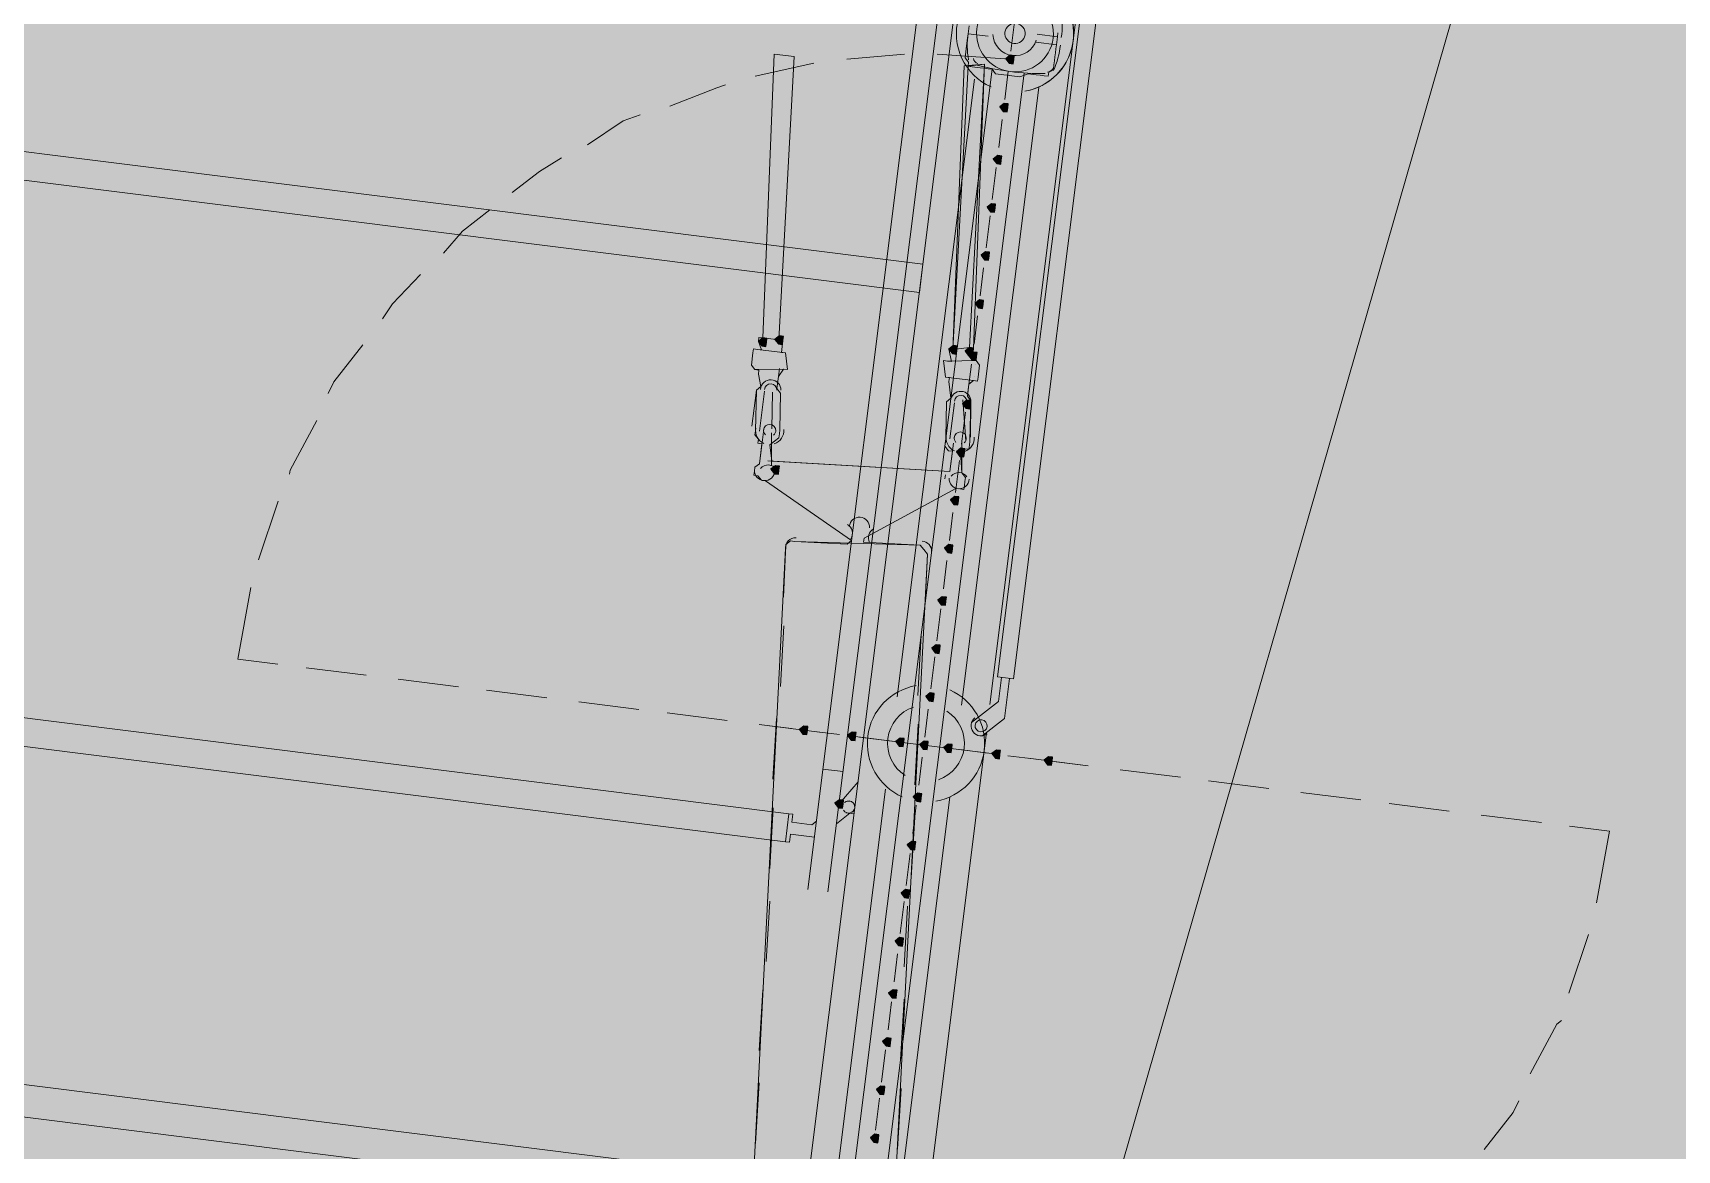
# Model space of a CAD drawing. Header units: metres. Extents: x -4 to 509425, y 7549 to 4732445.
# Drawn here: x 476029.16 to 476032.604, y 4719778.01 to 4719780.35 of the extents above; entities that cross this region are included whole.
import ezdxf

# ---------------------------------------------------------------- set-up
doc = ezdxf.new("R2010")
doc.units = ezdxf.units.M
doc.header["$LTSCALE"] = 0.01
doc.header["$MEASUREMENT"] = 0
doc.layers.get('0').update_dxf_attribs({"lineweight": 0})
doc.layers.add('_SUBESTACIÓN', color=1, linetype='Continuous')
doc.layers.add('SUBESTACION LA VID', color=253, linetype='Continuous')

# ---------------------------------------------------------------- blocks, each defined once
blk = doc.blocks.new('A$Cfff6051d')
at = {"layer": 'SUBESTACION LA VID', "transparency": 33554687}
h = blk.add_hatch(color=256, dxfattribs=at)
h.dxf.hatch_style = 2
h.paths.add_polyline_path([(476031.2145, 4719780.2938), (476031.2155, 4719780.3022), (476031.2071, 4719780.3033), (476031.1977, 4719780.2959), (476031.205, 4719780.2865), (476031.2134, 4719780.2854)])
h = blk.add_hatch(color=256, dxfattribs=at)
h.dxf.hatch_style = 2
h.paths.add_polyline_path([(476031.2018, 4719780.193), (476031.2029, 4719780.2014), (476031.1945, 4719780.2025), (476031.185, 4719780.1951), (476031.1924, 4719780.1857), (476031.2008, 4719780.1846)])
h = blk.add_hatch(color=256, dxfattribs=at)
h.dxf.hatch_style = 2
h.paths.add_polyline_path([(476031.1881, 4719780.0838), (476031.1892, 4719780.0922), (476031.1808, 4719780.0933), (476031.1713, 4719780.0859), (476031.1787, 4719780.0765), (476031.1871, 4719780.0754)])
h = blk.add_hatch(color=256, dxfattribs=at)
h.dxf.hatch_style = 2
h.paths.add_polyline_path([(476031.1755, 4719779.983), (476031.1765, 4719779.9914), (476031.1681, 4719779.9924), (476031.1587, 4719779.9851), (476031.166, 4719779.9756), (476031.1744, 4719779.9746)])
h = blk.add_hatch(color=256, dxfattribs=at)
h.dxf.hatch_style = 2
h.paths.add_polyline_path([(476031.1628, 4719779.8822), (476031.1639, 4719779.8906), (476031.1555, 4719779.8916), (476031.146, 4719779.8843), (476031.1534, 4719779.8748), (476031.1618, 4719779.8738)])
h = blk.add_hatch(color=256, dxfattribs=at)
h.dxf.hatch_style = 2
h.paths.add_polyline_path([(476031.1502, 4719779.7814), (476031.1513, 4719779.7898), (476031.1429, 4719779.7908), (476031.1334, 4719779.7835), (476031.1408, 4719779.774), (476031.1492, 4719779.773)])
h = blk.add_hatch(color=256, dxfattribs=at)
h.dxf.hatch_style = 2
h.paths.add_polyline_path([(476030.6965, 4719779.7017), (476030.6976, 4719779.7101), (476030.6892, 4719779.7112), (476030.6797, 4719779.7039), (476030.6871, 4719779.6944), (476030.6955, 4719779.6933)])
h = blk.add_hatch(color=256, dxfattribs=at)
h.dxf.hatch_style = 2
h.paths.add_polyline_path([(476030.7312, 4719779.7059), (476030.7322, 4719779.7143), (476030.7238, 4719779.7154), (476030.7144, 4719779.708), (476030.7217, 4719779.6986), (476030.7301, 4719779.6975)])
h = blk.add_hatch(color=256, dxfattribs=at)
h.dxf.hatch_style = 2
h.paths.add_polyline_path([(476031.0956, 4719779.6858), (476031.0966, 4719779.6942), (476031.0882, 4719779.6953), (476031.0788, 4719779.688), (476031.0861, 4719779.6785), (476031.0945, 4719779.6774)])
h = blk.add_hatch(color=256, dxfattribs=at)
h.dxf.hatch_style = 2
h.paths.add_polyline_path([(476031.1292, 4719779.6816), (476031.1302, 4719779.69), (476031.1218, 4719779.6911), (476031.1124, 4719779.6837), (476031.1197, 4719779.6743), (476031.1281, 4719779.6732)])
h = blk.add_hatch(color=256, dxfattribs=at)
h.dxf.hatch_style = 2
h.paths.add_polyline_path([(476031.1365, 4719779.6722), (476031.1376, 4719779.6806), (476031.1292, 4719779.6816), (476031.1197, 4719779.6743), (476031.1271, 4719779.6648), (476031.1355, 4719779.6638)])
h = blk.add_hatch(color=256, dxfattribs=at)
h.dxf.hatch_style = 2
h.paths.add_polyline_path([(476031.1239, 4719779.5714), (476031.1249, 4719779.5798), (476031.1165, 4719779.5808), (476031.1071, 4719779.5735), (476031.1144, 4719779.564), (476031.1228, 4719779.563)])
h = blk.add_hatch(color=256, dxfattribs=at)
h.dxf.hatch_style = 2
h.paths.add_polyline_path([(476031.1112, 4719779.4706), (476031.1123, 4719779.479), (476031.1039, 4719779.48), (476031.0944, 4719779.4727), (476031.1018, 4719779.4632), (476031.1102, 4719779.4622)])
h = blk.add_hatch(color=256, dxfattribs=at)
h.dxf.hatch_style = 2
h.paths.add_polyline_path([(476030.7227, 4719779.434), (476030.7238, 4719779.4424), (476030.7153, 4719779.4434), (476030.7059, 4719779.4361), (476030.7132, 4719779.4266), (476030.7216, 4719779.4256)])
h = blk.add_hatch(color=256, dxfattribs=at)
h.dxf.hatch_style = 2
h.paths.add_polyline_path([(476031.0986, 4719779.3698), (476031.0997, 4719779.3782), (476031.0913, 4719779.3792), (476031.0818, 4719779.3719), (476031.0892, 4719779.3624), (476031.0976, 4719779.3614)])
h = blk.add_hatch(color=256, dxfattribs=at)
h.dxf.hatch_style = 2
h.paths.add_polyline_path([(476031.086, 4719779.269), (476031.087, 4719779.2774), (476031.0786, 4719779.2784), (476031.0692, 4719779.2711), (476031.0765, 4719779.2616), (476031.0849, 4719779.2606)])
h = blk.add_hatch(color=256, dxfattribs=at)
h.dxf.hatch_style = 2
h.paths.add_polyline_path([(476031.0723, 4719779.1598), (476031.0733, 4719779.1682), (476031.0649, 4719779.1692), (476031.0555, 4719779.1619), (476031.0628, 4719779.1524), (476031.0712, 4719779.1514)])
h = blk.add_hatch(color=256, dxfattribs=at)
h.dxf.hatch_style = 2
h.paths.add_polyline_path([(476031.0596, 4719779.059), (476031.0607, 4719779.0674), (476031.0523, 4719779.0684), (476031.0428, 4719779.0611), (476031.0502, 4719779.0516), (476031.0586, 4719779.0506)])
h = blk.add_hatch(color=256, dxfattribs=at)
h.dxf.hatch_style = 2
h.paths.add_polyline_path([(476031.047, 4719778.9581), (476031.0481, 4719778.9665), (476031.0397, 4719778.9676), (476031.0302, 4719778.9603), (476031.0375, 4719778.9508), (476031.0459, 4719778.9497)])
h = blk.add_hatch(color=256, dxfattribs=at)
h.dxf.hatch_style = 2
h.paths.add_polyline_path([(476030.7824, 4719778.8889), (476030.7834, 4719778.8973), (476030.775, 4719778.8984), (476030.7656, 4719778.891), (476030.7729, 4719778.8816), (476030.7813, 4719778.8805)])
h = blk.add_hatch(color=256, dxfattribs=at)
h.dxf.hatch_style = 2
h.paths.add_polyline_path([(476030.8832, 4719778.8763), (476030.8842, 4719778.8847), (476030.8758, 4719778.8858), (476030.8664, 4719778.8784), (476030.8737, 4719778.869), (476030.8821, 4719778.8679)])
h = blk.add_hatch(color=256, dxfattribs=at)
h.dxf.hatch_style = 2
h.paths.add_polyline_path([(476030.984, 4719778.8637), (476030.985, 4719778.8721), (476030.9766, 4719778.8731), (476030.9672, 4719778.8658), (476030.9745, 4719778.8563), (476030.9829, 4719778.8553)])
h = blk.add_hatch(color=256, dxfattribs=at)
h.dxf.hatch_style = 2
h.paths.add_polyline_path([(476031.0344, 4719778.8573), (476031.0354, 4719778.8657), (476031.027, 4719778.8668), (476031.0176, 4719778.8595), (476031.0249, 4719778.85), (476031.0333, 4719778.8489)])
h = blk.add_hatch(color=256, dxfattribs=at)
h.dxf.hatch_style = 2
h.paths.add_polyline_path([(476031.0848, 4719778.851), (476031.0858, 4719778.8594), (476031.0774, 4719778.8605), (476031.068, 4719778.8531), (476031.0753, 4719778.8437), (476031.0837, 4719778.8426)])
h = blk.add_hatch(color=256, dxfattribs=at)
h.dxf.hatch_style = 2
h.paths.add_polyline_path([(476031.1856, 4719778.8384), (476031.1866, 4719778.8468), (476031.1782, 4719778.8478), (476031.1688, 4719778.8405), (476031.1761, 4719778.831), (476031.1845, 4719778.83)])
h = blk.add_hatch(color=256, dxfattribs=at)
h.dxf.hatch_style = 2
h.paths.add_polyline_path([(476031.2948, 4719778.8247), (476031.2958, 4719778.8331), (476031.2874, 4719778.8342), (476031.278, 4719778.8268), (476031.2853, 4719778.8174), (476031.2937, 4719778.8163)])
h = blk.add_hatch(color=256, dxfattribs=at)
h.dxf.hatch_style = 2
h.paths.add_polyline_path([(476030.8569, 4719778.7346), (476030.8579, 4719778.743), (476030.8495, 4719778.744), (476030.8401, 4719778.7367), (476030.8474, 4719778.7272), (476030.8558, 4719778.7262)])
h = blk.add_hatch(color=256, dxfattribs=at)
h.dxf.hatch_style = 2
h.paths.add_polyline_path([(476031.0207, 4719778.7481), (476031.0217, 4719778.7565), (476031.0133, 4719778.7576), (476031.0039, 4719778.7502), (476031.0112, 4719778.7408), (476031.0196, 4719778.7397)])
h = blk.add_hatch(color=256, dxfattribs=at)
h.dxf.hatch_style = 2
h.paths.add_polyline_path([(476031.008, 4719778.6473), (476031.0091, 4719778.6557), (476031.0007, 4719778.6568), (476030.9912, 4719778.6494), (476030.9986, 4719778.64), (476031.007, 4719778.6389)])
h = blk.add_hatch(color=256, dxfattribs=at)
h.dxf.hatch_style = 2
h.paths.add_polyline_path([(476030.9954, 4719778.5465), (476030.9965, 4719778.5549), (476030.9881, 4719778.556), (476030.9786, 4719778.5486), (476030.9859, 4719778.5392), (476030.9943, 4719778.5381)])
h = blk.add_hatch(color=256, dxfattribs=at)
h.dxf.hatch_style = 2
h.paths.add_polyline_path([(476030.9828, 4719778.4457), (476030.9838, 4719778.4541), (476030.9754, 4719778.4552), (476030.966, 4719778.4478), (476030.9733, 4719778.4384), (476030.9817, 4719778.4373)])
h = blk.add_hatch(color=256, dxfattribs=at)
h.dxf.hatch_style = 2
h.paths.add_polyline_path([(476030.9691, 4719778.3365), (476030.9701, 4719778.3449), (476030.9617, 4719778.346), (476030.9523, 4719778.3386), (476030.9596, 4719778.3292), (476030.968, 4719778.3281)])
h = blk.add_hatch(color=256, dxfattribs=at)
h.dxf.hatch_style = 2
h.paths.add_polyline_path([(476030.9564, 4719778.2357), (476030.9575, 4719778.2441), (476030.9491, 4719778.2452), (476030.9396, 4719778.2378), (476030.947, 4719778.2284), (476030.9554, 4719778.2273)])
h = blk.add_hatch(color=256, dxfattribs=at)
h.dxf.hatch_style = 2
h.paths.add_polyline_path([(476030.9438, 4719778.1349), (476030.9448, 4719778.1433), (476030.9364, 4719778.1444), (476030.927, 4719778.137), (476030.9343, 4719778.1276), (476030.9427, 4719778.1265)])
h = blk.add_hatch(color=256, dxfattribs=at)
h.dxf.hatch_style = 2
h.paths.add_polyline_path([(476030.9312, 4719778.0341), (476030.9322, 4719778.0425), (476030.9238, 4719778.0436), (476030.9144, 4719778.0362), (476030.9217, 4719778.0268), (476030.9301, 4719778.0257)])
at = {"layer": 'SUBESTACION LA VID', "lineweight": 15}
for p, q in [((476030.6735, 4719777.0681), (476031.1253, 4719780.6719)), ((476031.3773, 4719780.6403), (476031.1646, 4719778.9434)), ((476030.8253, 4719778.5508), (476031.077, 4719780.5585)), ((476031.0329, 4719780.5469), (476030.7833, 4719778.5561)), ((476031.1609, 4719780.3432), (476031.1189, 4719780.3484)), ((476031.2166, 4719780.3789), (476031.2082, 4719780.3117)), ((476031.2638, 4719780.3473), (476031.3058, 4719780.3421)), ((476031.2617, 4719780.3305), (476031.3037, 4719780.3253)), ((476030.7955, 4719780.2866), (476030.6726, 4719780.2593)), ((476030.6892, 4719779.7112), (476030.7125, 4719780.3055)), ((476030.7545, 4719780.3003), (476030.7125, 4719780.3055)), ((476030.7228, 4719779.707), (476030.7545, 4719780.3003)), ((476030.9855, 4719780.3054), (476030.8648, 4719780.295)), ((476031.2061, 4719780.2949), (476031.0538, 4719780.3054)), ((476031.0872, 4719779.6869), (476031.1105, 4719780.2812)), ((476031.1105, 4719780.2812), (476031.1535, 4719780.2844)), ((476031.1218, 4719779.6911), (476031.1535, 4719780.2844)), ((476031.1693, 4719780.2739), (476030.8144, 4719777.443)), ((476031.2365, 4719780.2654), (476030.8816, 4719777.4345)), ((476030.9703, 4719778.9592), (476031.1325, 4719780.2529)), ((476031.2029, 4719780.2697), (476031.1955, 4719780.2109)), ((476031.1048, 4719778.9424), (476031.2669, 4719780.236)), ((476031.1903, 4719780.1689), (476031.1829, 4719780.1101)), ((476031.1776, 4719780.0681), (476031.1692, 4719780.0008)), ((476031.165, 4719779.9672), (476031.1566, 4719779.9)), ((476031.1513, 4719779.858), (476031.1439, 4719779.7992)), ((476031.1387, 4719779.7572), (476031.1313, 4719779.6984)), ((476030.686, 4719779.686), (476030.6797, 4719779.7039)), ((476030.7228, 4719779.707), (476030.6892, 4719779.7112)), ((476030.728, 4719779.6807), (476030.7312, 4719779.7059)), ((476030.665, 4719779.6545), (476030.6682, 4719779.6797)), ((476030.6766, 4719779.6787), (476030.6766, 4719779.6787)), ((476030.7364, 4719779.6797), (476030.6776, 4719779.6871)), ((476030.7406, 4719779.645), (476030.7364, 4719779.6797)), ((476030.7364, 4719779.6797), (476030.7364, 4719779.6797)), ((476031.0756, 4719779.6628), (476031.1355, 4719779.6638)), ((476031.0756, 4719779.6628), (476031.0756, 4719779.6628)), ((476031.084, 4719779.6617), (476031.0788, 4719779.688)), ((476031.0872, 4719779.6869), (476031.1218, 4719779.6911)), ((476031.1271, 4719779.6648), (476031.1292, 4719779.6816)), ((476030.7322, 4719779.6461), (476030.6724, 4719779.645)), ((476030.6734, 4719779.6534), (476030.6734, 4719779.6534)), ((476030.6808, 4719779.644), (476030.6797, 4719779.6356)), ((476030.685, 4719779.6093), (476030.6797, 4719779.6356)), ((476030.7186, 4719779.6051), (476030.7217, 4719779.6303)), ((476030.7238, 4719779.6471), (476030.7217, 4719779.6303)), ((476030.7322, 4719779.6461), (476030.7322, 4719779.6461)), ((476031.0714, 4719779.6292), (476031.0714, 4719779.6292)), ((476031.0798, 4719779.6281), (476031.0787, 4719779.6197)), ((476031.126, 4719779.6564), (476031.1186, 4719779.5976)), ((476031.1313, 4719779.6302), (476031.1313, 4719779.6302)), ((476031.1344, 4719779.6554), (476031.1344, 4719779.6554)), ((476031.1397, 4719779.6291), (476031.1428, 4719779.6543)), ((476030.666, 4719779.5264), (476030.6755, 4719779.602)), ((476030.6818, 4719779.5159), (476030.6923, 4719779.5999)), ((476030.708, 4719779.5211), (476030.7091, 4719779.5978)), ((476030.7248, 4719779.519), (476030.7259, 4719779.5957)), ((476031.0829, 4719779.585), (476031.0787, 4719779.6197)), ((476031.1176, 4719779.5892), (476031.1207, 4719779.6144)), ((476031.1302, 4719779.6218), (476031.1207, 4719779.6144)), ((476031.0724, 4719779.501), (476031.0735, 4719779.5777)), ((476031.0808, 4719779.5), (476031.0903, 4719779.5756)), ((476031.1134, 4719779.5556), (476031.1049, 4719779.4884)), ((476031.1144, 4719779.4958), (476031.1081, 4719779.5819)), ((476031.1239, 4719779.5031), (476031.1249, 4719779.5798)), ((476030.6902, 4719779.5148), (476030.6817, 4719779.4476)), ((476030.707, 4719779.5127), (476030.7069, 4719779.4445)), ((476031.0881, 4719779.4905), (476031.0808, 4719779.4317)), ((476031.106, 4719779.4968), (476031.106, 4719779.4286)), ((476030.6996, 4719779.4539), (476031.0808, 4719779.4317)), ((476031.1007, 4719779.4548), (476031.0923, 4719779.3876)), ((476030.6712, 4719779.4319), (476030.6723, 4719779.4403)), ((476031.0703, 4719779.416), (476031.0713, 4719779.4244)), ((476031.1123, 4719779.4107), (476031.1133, 4719779.4191)), ((476030.6943, 4719779.4119), (476030.8749, 4719779.2869)), ((476031.0934, 4719779.396), (476030.9012, 4719779.2921)), ((476029.6736, 4719779.3692), (476029.6326, 4719779.2464)), ((476031.087, 4719779.3456), (476031.0797, 4719779.2868)), ((476030.7552, 4719779.2848), (476031.0188, 4719779.2774)), ((476030.7321, 4719779.1683), (476030.7373, 4719779.2785)), ((476031.0335, 4719779.2585), (476031.0292, 4719779.1566)), ((476031.0744, 4719779.2448), (476031.067, 4719779.186)), ((476029.6169, 4719779.1886), (476029.5895, 4719779.0385)), ((476030.7434, 4719778.7146), (476027.0725, 4719779.1749)), ((476031.0618, 4719779.144), (476031.0533, 4719779.0768)), ((476027.0651, 4719779.1161), (476030.7361, 4719778.6558)), ((476030.7257, 4719778.9814), (476030.7331, 4719779.1084)), ((476031.0208, 4719779.0894), (476031.0134, 4719778.9624)), ((476029.6735, 4719779.028), (476029.5895, 4719779.0385)), ((476031.0491, 4719779.0432), (476031.0407, 4719778.976)), ((476029.8583, 4719779.0048), (476029.7323, 4719779.0206)), ((476030.0515, 4719778.9806), (476029.9255, 4719778.9964)), ((476030.2363, 4719778.9574), (476030.1103, 4719778.9732)), ((476031.1804, 4719779.0012), (476031.214, 4719778.9969)), ((476030.4295, 4719778.9332), (476030.3035, 4719778.949)), ((476030.6143, 4719778.91), (476030.4883, 4719778.9258)), ((476030.8076, 4719778.8858), (476030.6816, 4719778.9016)), ((476030.7488, 4719778.8932), (476030.6816, 4719778.9016)), ((476030.7099, 4719778.7871), (476030.7173, 4719778.9142)), ((476031.0144, 4719778.9025), (476031.007, 4719778.7754)), ((476031.0354, 4719778.934), (476031.0281, 4719778.8752)), ((476030.8496, 4719778.8805), (476030.7908, 4719778.8879)), ((476030.9924, 4719778.8626), (476030.8664, 4719778.8784)), ((476030.9588, 4719778.8668), (476030.8916, 4719778.8753)), ((476031.1572, 4719778.8846), (476030.9255, 4719777.0365)), ((476031.0596, 4719778.8542), (476030.9924, 4719778.8626)), ((476031.0228, 4719778.8332), (476031.0154, 4719778.7744)), ((476031.1856, 4719778.8384), (476031.0596, 4719778.8542)), ((476031.1604, 4719778.8416), (476031.1016, 4719778.8489)), ((476031.2612, 4719778.8289), (476031.2024, 4719778.8363)), ((476030.8149, 4719778.8081), (476030.8569, 4719778.8028)), ((476031.3704, 4719778.8152), (476031.2444, 4719778.831)), ((476031.3704, 4719778.8152), (476031.3032, 4719778.8236)), ((476031.5636, 4719778.791), (476031.4376, 4719778.8068)), ((476030.7839, 4719777.4724), (476030.9461, 4719778.766)), ((476030.8884, 4719778.7818), (476030.8485, 4719778.7356)), ((476031.7484, 4719778.7678), (476031.6224, 4719778.7836)), ((476030.9183, 4719777.4555), (476031.0805, 4719778.7492)), ((476031.0102, 4719778.7324), (476031.0028, 4719778.6736)), ((476031.9416, 4719778.7436), (476031.8156, 4719778.7594)), ((476032.1264, 4719778.7204), (476032.0004, 4719778.7362)), ((476030.7035, 4719778.6002), (476030.7109, 4719778.7273)), ((476030.8432, 4719778.6936), (476030.8715, 4719778.7156)), ((476030.8799, 4719778.7146), (476030.8631, 4719778.7167)), ((476031.007, 4719778.7072), (476030.9996, 4719778.5801)), ((476032.3196, 4719778.6962), (476032.1936, 4719778.712)), ((476030.9975, 4719778.6316), (476030.9891, 4719778.5644)), ((476030.6961, 4719778.4049), (476030.7035, 4719778.5319)), ((476030.9849, 4719778.5308), (476030.9765, 4719778.4636)), ((476030.9922, 4719778.5213), (476030.9848, 4719778.3943)), ((476032.3772, 4719778.3392), (476032.4182, 4719778.462)), ((476030.9712, 4719778.4216), (476030.9638, 4719778.3628)), ((476030.6813, 4719778.219), (476030.6887, 4719778.3461)), ((476030.9586, 4719778.3208), (476030.9512, 4719778.262)), ((476030.9848, 4719778.326), (476030.9774, 4719778.199)), ((476030.9459, 4719778.22), (476030.9375, 4719778.1528)), ((476030.6739, 4719778.0237), (476030.6813, 4719778.1508)), ((476030.9333, 4719778.1192), (476030.9249, 4719778.052)), ((476030.9784, 4719778.1391), (476030.9711, 4719778.012))]:
    blk.add_line(p, q, dxfattribs=at)
for points in [[(476031.121, 4719780.3652), (476031.1189, 4719780.3484), (476031.1179, 4719780.34), (476031.1158, 4719780.3232), (476031.1126, 4719780.298), (476031.1199, 4719780.2886), (476031.1189, 4719780.2802), (476031.1273, 4719780.2791), (476031.1441, 4719780.277), (476031.1525, 4719780.276), (476031.1609, 4719780.2749), (476031.1693, 4719780.2739), (476031.1766, 4719780.2644), (476031.1934, 4719780.2623), (476031.2018, 4719780.2613), (476031.2102, 4719780.2602), (476031.227, 4719780.2581), (476031.2449, 4719780.2644), (476031.2617, 4719780.2623), (476031.2701, 4719780.2612), (476031.2785, 4719780.2602), (476031.2869, 4719780.2591), (476031.2879, 4719780.2675), (476031.2974, 4719780.2749), (476031.2985, 4719780.2833), (476031.2995, 4719780.2917), (476031.3006, 4719780.3001), (476031.3016, 4719780.3085), (476031.3027, 4719780.3169), (476031.3037, 4719780.3253), (476031.3058, 4719780.3421), (476031.3069, 4719780.3505)], [(476031.214, 4719778.9969), (476031.3962, 4719780.4502), (476031.3626, 4719780.4544), (476031.1804, 4719779.0012)], [(476027.3113, 4719780.3309), (476027.3039, 4719780.2721), (476031.0169, 4719779.8066), (476031.0242, 4719779.8654), (476027.3113, 4719780.3309)], [(476027.3113, 4719780.3309), (476027.3039, 4719780.2721), (476031.0169, 4719779.8066), (476031.0242, 4719779.8654), (476027.3113, 4719780.3309)], [(476031.1535, 4719780.2844), (476031.1189, 4719780.2802), (476031.0872, 4719779.6869), (476031.0788, 4719779.688), (476031.084, 4719779.6617), (476031.0756, 4719779.6628), (476031.0672, 4719779.6638), (476031.0714, 4719779.6292), (476031.0798, 4719779.6281), (476031.0787, 4719779.6197), (476031.0829, 4719779.585), (476031.0735, 4719779.5777), (476031.0724, 4719779.501), (476031.0713, 4719779.4926), (476031.0703, 4719779.4842), (476031.0776, 4719779.4748), (476031.086, 4719779.4737), (476031.0808, 4719779.4317), (476030.708, 4719779.4529), (476030.7038, 4719779.4875), (476030.7133, 4719779.4949), (476030.7227, 4719779.5022), (476030.7238, 4719779.5106), (476030.7248, 4719779.519), (476030.7259, 4719779.5957), (476030.7186, 4719779.6051), (476030.7217, 4719779.6303), (476030.7322, 4719779.6461), (476030.7406, 4719779.645), (476030.7364, 4719779.6797), (476030.728, 4719779.6807), (476030.7312, 4719779.7059), (476030.7228, 4719779.707), (476030.7545, 4719780.3003), (476030.7125, 4719780.3055), (476030.6892, 4719779.7112), (476030.6808, 4719779.7123), (476030.6797, 4719779.7039), (476030.686, 4719779.686), (476030.6776, 4719779.6871), (476030.6692, 4719779.6881), (476030.6682, 4719779.6797), (476030.665, 4719779.6545), (476030.6724, 4719779.645), (476030.6808, 4719779.644), (476030.6797, 4719779.6356), (476030.685, 4719779.6093), (476030.6755, 4719779.602), (476030.6734, 4719779.5169), (476030.6723, 4719779.5085), (476030.6797, 4719779.4991), (476030.6786, 4719779.4907), (476030.687, 4719779.4896), (476030.6817, 4719779.4476), (476030.6723, 4719779.4403), (476030.6712, 4719779.4319), (476030.6702, 4719779.4235), (476030.6786, 4719779.4224), (476030.6859, 4719779.413), (476030.6943, 4719779.4119), (476030.8749, 4719779.2869), (476030.8655, 4719779.2795), (476030.7552, 4719779.2848), (476030.7468, 4719779.2859), (476030.7373, 4719779.2785), (476030.7363, 4719779.2701), (476030.6263, 4719777.0996)], [(476030.9235, 4719777.088), (476031.0335, 4719779.2585), (476031.0261, 4719779.2679), (476031.0188, 4719779.2774), (476030.9001, 4719779.2837), (476030.9012, 4719779.2921), (476031.0934, 4719779.396), (476031.1018, 4719779.395), (476031.1102, 4719779.3939), (476031.1112, 4719779.4023), (476031.1123, 4719779.4107), (476031.1133, 4719779.4191), (476031.106, 4719779.4286), (476031.1028, 4719779.4716), (476031.1112, 4719779.4706), (476031.1123, 4719779.479), (476031.1207, 4719779.4779), (476031.1217, 4719779.4863), (476031.1228, 4719779.4947), (476031.1249, 4719779.5798), (476031.1176, 4719779.5892), (476031.1207, 4719779.6144), (476031.1302, 4719779.6218), (476031.1386, 4719779.6207), (476031.1397, 4719779.6291), (476031.1428, 4719779.6543), (476031.1355, 4719779.6638), (476031.1271, 4719779.6648), (476031.1292, 4719779.6816), (476031.1302, 4719779.69), (476031.1535, 4719780.2844)], [(476030.6106, 4719780.2415), (476030.5928, 4719780.2352), (476030.4941, 4719780.1964)], [(476030.4321, 4719780.1786), (476030.3964, 4719780.166), (476030.3218, 4719780.1156)], [(476030.2672, 4719780.0883), (476030.221, 4719780.06), (476030.1643, 4719780.0159)], [(476030.117, 4719779.9792), (476030.0603, 4719779.9351), (476030.0204, 4719779.8889)], [(476029.972, 4719779.8438), (476029.9132, 4719779.7829), (476029.8922, 4719779.7514)], [(476029.8512, 4719779.6968), (476029.7903, 4719779.6191), (476029.7787, 4719779.595)], [(476031.0672, 4719779.6638), (476031.0714, 4719779.6292), (476031.1302, 4719779.6218)], [(476029.7546, 4719779.5383), (476029.6989, 4719779.4343), (476029.6978, 4719779.4259)], [(476031.1888, 4719779.0001), (476031.1825, 4719778.9497), (476031.1257, 4719778.9056)], [(476031.1478, 4719778.8773), (476031.1951, 4719778.914), (476031.2056, 4719778.998)], [(476030.7434, 4719778.7146), (476030.7361, 4719778.6558), (476030.7445, 4719778.6548), (476030.7466, 4719778.6716), (476030.797, 4719778.6653)], [(476030.8012, 4719778.6989), (476030.7917, 4719778.6915), (476030.7497, 4719778.6968), (476030.7518, 4719778.7136), (476030.7434, 4719778.7146)], [(476032.4351, 4719778.5282), (476032.4624, 4719778.6783), (476032.3784, 4719778.6888)], [(476027.0617, 4719778.34), (476027.0701, 4719778.4072), (476030.7831, 4719777.9418), (476030.7746, 4719777.8746), (476027.0617, 4719778.34)], [(476027.0617, 4719778.34), (476027.0701, 4719778.4072), (476030.7831, 4719777.9418), (476030.7746, 4719777.8746), (476027.0617, 4719778.34)], [(476032.2963, 4719778.1701), (476032.352, 4719778.2741), (476032.3615, 4719778.2814)], [(476032.1997, 4719778.0116), (476032.2606, 4719778.0893), (476032.2722, 4719778.1134)]]:
    blk.add_lwpolyline(points, dxfattribs=at)
at = {"layer": 'SUBESTACION LA VID'}
for points in [[(476031.2145, 4719780.2938), (476031.2155, 4719780.3022), (476031.2071, 4719780.3033), (476031.1977, 4719780.2959), (476031.205, 4719780.2865), (476031.2134, 4719780.2854)], [(476031.2018, 4719780.193), (476031.2029, 4719780.2014), (476031.1945, 4719780.2025), (476031.185, 4719780.1951), (476031.1924, 4719780.1857), (476031.2008, 4719780.1846)], [(476031.1881, 4719780.0838), (476031.1892, 4719780.0922), (476031.1808, 4719780.0933), (476031.1713, 4719780.0859), (476031.1787, 4719780.0765), (476031.1871, 4719780.0754)], [(476031.1755, 4719779.983), (476031.1765, 4719779.9914), (476031.1681, 4719779.9924), (476031.1587, 4719779.9851), (476031.166, 4719779.9756), (476031.1744, 4719779.9746)], [(476031.1628, 4719779.8822), (476031.1639, 4719779.8906), (476031.1555, 4719779.8916), (476031.146, 4719779.8843), (476031.1534, 4719779.8748), (476031.1618, 4719779.8738)], [(476031.1502, 4719779.7814), (476031.1513, 4719779.7898), (476031.1429, 4719779.7908), (476031.1334, 4719779.7835), (476031.1408, 4719779.774), (476031.1492, 4719779.773)], [(476030.6965, 4719779.7017), (476030.6976, 4719779.7101), (476030.6892, 4719779.7112), (476030.6797, 4719779.7039), (476030.6871, 4719779.6944), (476030.6955, 4719779.6933)], [(476030.7312, 4719779.7059), (476030.7322, 4719779.7143), (476030.7238, 4719779.7154), (476030.7144, 4719779.708), (476030.7217, 4719779.6986), (476030.7301, 4719779.6975)], [(476031.0956, 4719779.6858), (476031.0966, 4719779.6942), (476031.0882, 4719779.6953), (476031.0788, 4719779.688), (476031.0861, 4719779.6785), (476031.0945, 4719779.6774)], [(476031.1292, 4719779.6816), (476031.1302, 4719779.69), (476031.1218, 4719779.6911), (476031.1124, 4719779.6837), (476031.1197, 4719779.6743), (476031.1281, 4719779.6732)], [(476031.1365, 4719779.6722), (476031.1376, 4719779.6806), (476031.1292, 4719779.6816), (476031.1197, 4719779.6743), (476031.1271, 4719779.6648), (476031.1355, 4719779.6638)], [(476031.1239, 4719779.5714), (476031.1249, 4719779.5798), (476031.1165, 4719779.5808), (476031.1071, 4719779.5735), (476031.1144, 4719779.564), (476031.1228, 4719779.563)], [(476031.1112, 4719779.4706), (476031.1123, 4719779.479), (476031.1039, 4719779.48), (476031.0944, 4719779.4727), (476031.1018, 4719779.4632), (476031.1102, 4719779.4622)], [(476030.7227, 4719779.434), (476030.7238, 4719779.4424), (476030.7153, 4719779.4434), (476030.7059, 4719779.4361), (476030.7132, 4719779.4266), (476030.7216, 4719779.4256)], [(476031.0986, 4719779.3698), (476031.0997, 4719779.3782), (476031.0913, 4719779.3792), (476031.0818, 4719779.3719), (476031.0892, 4719779.3624), (476031.0976, 4719779.3614)], [(476031.086, 4719779.269), (476031.087, 4719779.2774), (476031.0786, 4719779.2784), (476031.0692, 4719779.2711), (476031.0765, 4719779.2616), (476031.0849, 4719779.2606)], [(476031.0723, 4719779.1598), (476031.0733, 4719779.1682), (476031.0649, 4719779.1692), (476031.0555, 4719779.1619), (476031.0628, 4719779.1524), (476031.0712, 4719779.1514)], [(476031.0596, 4719779.059), (476031.0607, 4719779.0674), (476031.0523, 4719779.0684), (476031.0428, 4719779.0611), (476031.0502, 4719779.0516), (476031.0586, 4719779.0506)], [(476031.047, 4719778.9581), (476031.0481, 4719778.9665), (476031.0397, 4719778.9676), (476031.0302, 4719778.9603), (476031.0375, 4719778.9508), (476031.0459, 4719778.9497)], [(476030.7824, 4719778.8889), (476030.7834, 4719778.8973), (476030.775, 4719778.8984), (476030.7656, 4719778.891), (476030.7729, 4719778.8816), (476030.7813, 4719778.8805)], [(476030.8832, 4719778.8763), (476030.8842, 4719778.8847), (476030.8758, 4719778.8858), (476030.8664, 4719778.8784), (476030.8737, 4719778.869), (476030.8821, 4719778.8679)], [(476030.984, 4719778.8637), (476030.985, 4719778.8721), (476030.9766, 4719778.8731), (476030.9672, 4719778.8658), (476030.9745, 4719778.8563), (476030.9829, 4719778.8553)], [(476031.0344, 4719778.8573), (476031.0354, 4719778.8657), (476031.027, 4719778.8668), (476031.0176, 4719778.8595), (476031.0249, 4719778.85), (476031.0333, 4719778.8489)], [(476031.0848, 4719778.851), (476031.0858, 4719778.8594), (476031.0774, 4719778.8605), (476031.068, 4719778.8531), (476031.0753, 4719778.8437), (476031.0837, 4719778.8426)], [(476031.1856, 4719778.8384), (476031.1866, 4719778.8468), (476031.1782, 4719778.8478), (476031.1688, 4719778.8405), (476031.1761, 4719778.831), (476031.1845, 4719778.83)], [(476031.2948, 4719778.8247), (476031.2958, 4719778.8331), (476031.2874, 4719778.8342), (476031.278, 4719778.8268), (476031.2853, 4719778.8174), (476031.2937, 4719778.8163)], [(476030.8569, 4719778.7346), (476030.8579, 4719778.743), (476030.8495, 4719778.744), (476030.8401, 4719778.7367), (476030.8474, 4719778.7272), (476030.8558, 4719778.7262)], [(476031.0207, 4719778.7481), (476031.0217, 4719778.7565), (476031.0133, 4719778.7576), (476031.0039, 4719778.7502), (476031.0112, 4719778.7408), (476031.0196, 4719778.7397)], [(476031.008, 4719778.6473), (476031.0091, 4719778.6557), (476031.0007, 4719778.6568), (476030.9912, 4719778.6494), (476030.9986, 4719778.64), (476031.007, 4719778.6389)], [(476030.9954, 4719778.5465), (476030.9965, 4719778.5549), (476030.9881, 4719778.556), (476030.9786, 4719778.5486), (476030.9859, 4719778.5392), (476030.9943, 4719778.5381)], [(476030.9828, 4719778.4457), (476030.9838, 4719778.4541), (476030.9754, 4719778.4552), (476030.966, 4719778.4478), (476030.9733, 4719778.4384), (476030.9817, 4719778.4373)], [(476030.9691, 4719778.3365), (476030.9701, 4719778.3449), (476030.9617, 4719778.346), (476030.9523, 4719778.3386), (476030.9596, 4719778.3292), (476030.968, 4719778.3281)], [(476030.9564, 4719778.2357), (476030.9575, 4719778.2441), (476030.9491, 4719778.2452), (476030.9396, 4719778.2378), (476030.947, 4719778.2284), (476030.9554, 4719778.2273)], [(476030.9438, 4719778.1349), (476030.9448, 4719778.1433), (476030.9364, 4719778.1444), (476030.927, 4719778.137), (476030.9343, 4719778.1276), (476030.9427, 4719778.1265)], [(476030.9312, 4719778.0341), (476030.9322, 4719778.0425), (476030.9238, 4719778.0436), (476030.9144, 4719778.0362), (476030.9217, 4719778.0268), (476030.9301, 4719778.0257)]]:
    blk.add_lwpolyline(points, close=True, dxfattribs=at)
at = {"layer": 'SUBESTACION LA VID', "lineweight": 0}
for points in [[(476031.2145, 4719780.2938), (476031.2155, 4719780.3022), (476031.2071, 4719780.3033), (476031.1977, 4719780.2959), (476031.205, 4719780.2865), (476031.2134, 4719780.2854)], [(476031.2018, 4719780.193), (476031.2029, 4719780.2014), (476031.1945, 4719780.2025), (476031.185, 4719780.1951), (476031.1924, 4719780.1857), (476031.2008, 4719780.1846)], [(476031.1881, 4719780.0838), (476031.1892, 4719780.0922), (476031.1808, 4719780.0933), (476031.1713, 4719780.0859), (476031.1787, 4719780.0765), (476031.1871, 4719780.0754)], [(476031.1755, 4719779.983), (476031.1765, 4719779.9914), (476031.1681, 4719779.9924), (476031.1587, 4719779.9851), (476031.166, 4719779.9756), (476031.1744, 4719779.9746)], [(476031.1628, 4719779.8822), (476031.1639, 4719779.8906), (476031.1555, 4719779.8916), (476031.146, 4719779.8843), (476031.1534, 4719779.8748), (476031.1618, 4719779.8738)], [(476031.1502, 4719779.7814), (476031.1513, 4719779.7898), (476031.1429, 4719779.7908), (476031.1334, 4719779.7835), (476031.1408, 4719779.774), (476031.1492, 4719779.773)], [(476030.6965, 4719779.7017), (476030.6976, 4719779.7101), (476030.6892, 4719779.7112), (476030.6797, 4719779.7039), (476030.6871, 4719779.6944), (476030.6955, 4719779.6933)], [(476030.7312, 4719779.7059), (476030.7322, 4719779.7143), (476030.7238, 4719779.7154), (476030.7144, 4719779.708), (476030.7217, 4719779.6986), (476030.7301, 4719779.6975)], [(476031.0956, 4719779.6858), (476031.0966, 4719779.6942), (476031.0882, 4719779.6953), (476031.0788, 4719779.688), (476031.0861, 4719779.6785), (476031.0945, 4719779.6774)], [(476031.1292, 4719779.6816), (476031.1302, 4719779.69), (476031.1218, 4719779.6911), (476031.1124, 4719779.6837), (476031.1197, 4719779.6743), (476031.1281, 4719779.6732)], [(476031.1365, 4719779.6722), (476031.1376, 4719779.6806), (476031.1292, 4719779.6816), (476031.1197, 4719779.6743), (476031.1271, 4719779.6648), (476031.1355, 4719779.6638)], [(476031.1239, 4719779.5714), (476031.1249, 4719779.5798), (476031.1165, 4719779.5808), (476031.1071, 4719779.5735), (476031.1144, 4719779.564), (476031.1228, 4719779.563)], [(476031.1112, 4719779.4706), (476031.1123, 4719779.479), (476031.1039, 4719779.48), (476031.0944, 4719779.4727), (476031.1018, 4719779.4632), (476031.1102, 4719779.4622)], [(476030.7227, 4719779.434), (476030.7238, 4719779.4424), (476030.7153, 4719779.4434), (476030.7059, 4719779.4361), (476030.7132, 4719779.4266), (476030.7216, 4719779.4256)], [(476031.0986, 4719779.3698), (476031.0997, 4719779.3782), (476031.0913, 4719779.3792), (476031.0818, 4719779.3719), (476031.0892, 4719779.3624), (476031.0976, 4719779.3614)], [(476031.086, 4719779.269), (476031.087, 4719779.2774), (476031.0786, 4719779.2784), (476031.0692, 4719779.2711), (476031.0765, 4719779.2616), (476031.0849, 4719779.2606)], [(476031.0723, 4719779.1598), (476031.0733, 4719779.1682), (476031.0649, 4719779.1692), (476031.0555, 4719779.1619), (476031.0628, 4719779.1524), (476031.0712, 4719779.1514)], [(476031.0596, 4719779.059), (476031.0607, 4719779.0674), (476031.0523, 4719779.0684), (476031.0428, 4719779.0611), (476031.0502, 4719779.0516), (476031.0586, 4719779.0506)], [(476031.047, 4719778.9581), (476031.0481, 4719778.9665), (476031.0397, 4719778.9676), (476031.0302, 4719778.9603), (476031.0375, 4719778.9508), (476031.0459, 4719778.9497)], [(476030.7824, 4719778.8889), (476030.7834, 4719778.8973), (476030.775, 4719778.8984), (476030.7656, 4719778.891), (476030.7729, 4719778.8816), (476030.7813, 4719778.8805)], [(476030.8832, 4719778.8763), (476030.8842, 4719778.8847), (476030.8758, 4719778.8858), (476030.8664, 4719778.8784), (476030.8737, 4719778.869), (476030.8821, 4719778.8679)], [(476030.984, 4719778.8637), (476030.985, 4719778.8721), (476030.9766, 4719778.8731), (476030.9672, 4719778.8658), (476030.9745, 4719778.8563), (476030.9829, 4719778.8553)], [(476031.0344, 4719778.8573), (476031.0354, 4719778.8657), (476031.027, 4719778.8668), (476031.0176, 4719778.8595), (476031.0249, 4719778.85), (476031.0333, 4719778.8489)], [(476031.0848, 4719778.851), (476031.0858, 4719778.8594), (476031.0774, 4719778.8605), (476031.068, 4719778.8531), (476031.0753, 4719778.8437), (476031.0837, 4719778.8426)], [(476031.1856, 4719778.8384), (476031.1866, 4719778.8468), (476031.1782, 4719778.8478), (476031.1688, 4719778.8405), (476031.1761, 4719778.831), (476031.1845, 4719778.83)], [(476031.2948, 4719778.8247), (476031.2958, 4719778.8331), (476031.2874, 4719778.8342), (476031.278, 4719778.8268), (476031.2853, 4719778.8174), (476031.2937, 4719778.8163)], [(476030.8569, 4719778.7346), (476030.8579, 4719778.743), (476030.8495, 4719778.744), (476030.8401, 4719778.7367), (476030.8474, 4719778.7272), (476030.8558, 4719778.7262)], [(476031.0207, 4719778.7481), (476031.0217, 4719778.7565), (476031.0133, 4719778.7576), (476031.0039, 4719778.7502), (476031.0112, 4719778.7408), (476031.0196, 4719778.7397)], [(476031.008, 4719778.6473), (476031.0091, 4719778.6557), (476031.0007, 4719778.6568), (476030.9912, 4719778.6494), (476030.9986, 4719778.64), (476031.007, 4719778.6389)], [(476030.9954, 4719778.5465), (476030.9965, 4719778.5549), (476030.9881, 4719778.556), (476030.9786, 4719778.5486), (476030.9859, 4719778.5392), (476030.9943, 4719778.5381)], [(476030.9828, 4719778.4457), (476030.9838, 4719778.4541), (476030.9754, 4719778.4552), (476030.966, 4719778.4478), (476030.9733, 4719778.4384), (476030.9817, 4719778.4373)], [(476030.9691, 4719778.3365), (476030.9701, 4719778.3449), (476030.9617, 4719778.346), (476030.9523, 4719778.3386), (476030.9596, 4719778.3292), (476030.968, 4719778.3281)], [(476030.9564, 4719778.2357), (476030.9575, 4719778.2441), (476030.9491, 4719778.2452), (476030.9396, 4719778.2378), (476030.947, 4719778.2284), (476030.9554, 4719778.2273)], [(476030.9438, 4719778.1349), (476030.9448, 4719778.1433), (476030.9364, 4719778.1444), (476030.927, 4719778.137), (476030.9343, 4719778.1276), (476030.9427, 4719778.1265)], [(476030.9312, 4719778.0341), (476030.9322, 4719778.0425), (476030.9238, 4719778.0436), (476030.9144, 4719778.0362), (476030.9217, 4719778.0268), (476030.9301, 4719778.0257)]]:
    blk.add_lwpolyline(points, close=True, dxfattribs=at)
at = {"layer": 'SUBESTACION LA VID', "lineweight": 15}
for points, knots in [([(476031.238, 4719780.228), (476031.2979, 4719780.2383), (476031.3412, 4719780.291), (476031.3398, 4719780.3518), (476031.3384, 4719780.4126), (476031.2927, 4719780.4632), (476031.2324, 4719780.4707), (476031.172, 4719780.4783), (476031.1153, 4719780.4406), (476031.0989, 4719780.382), (476031.0825, 4719780.3234), (476031.1115, 4719780.2617), (476031.167, 4719780.2369)], [0, 0, 0, 0, 1, 1, 1, 2, 2, 2, 3, 3, 3, 4, 4, 4, 4]), ([(476031.2969, 4719780.3389), (476031.3024, 4719780.383), (476031.2712, 4719780.4232), (476031.2271, 4719780.4287), (476031.183, 4719780.4343), (476031.1428, 4719780.403), (476031.1373, 4719780.3589), (476031.1318, 4719780.3149), (476031.163, 4719780.2747), (476031.2071, 4719780.2691), (476031.2512, 4719780.2636), (476031.2914, 4719780.2948), (476031.2969, 4719780.3389)], [0, 0, 0, 0, 1, 1, 1, 2, 2, 2, 3, 3, 3, 4, 4, 4, 4]), ([(476031.238, 4719780.228), (476031.2787, 4719780.235), (476031.3132, 4719780.2621), (476031.3297, 4719780.3), (476031.3462, 4719780.3379), (476031.3425, 4719780.3816), (476031.3198, 4719780.4161)], [0, 0, 0, 0, 1, 1, 1, 2, 2, 2, 2]), ([(476031.1706, 4719780.3464), (476031.1718, 4719780.3239), (476031.189, 4719780.3055), (476031.2113, 4719780.3027), (476031.2337, 4719780.2999), (476031.2548, 4719780.3135), (476031.2615, 4719780.335)], [0, 0, 0, 0, 1, 1, 1, 2, 2, 2, 2]), ([(476031.2381, 4719780.3463), (476031.2396, 4719780.3579), (476031.2313, 4719780.3685), (476031.2197, 4719780.3699), (476031.2081, 4719780.3714), (476031.1976, 4719780.3632), (476031.1961, 4719780.3516), (476031.1946, 4719780.34), (476031.2029, 4719780.3294), (476031.2145, 4719780.3279), (476031.2261, 4719780.3265), (476031.2366, 4719780.3347), (476031.2381, 4719780.3463)], [0, 0, 0, 0, 1, 1, 1, 2, 2, 2, 3, 3, 3, 4, 4, 4, 4]), ([(476030.7266, 4719779.6015), (476030.7271, 4719779.6131), (476030.7182, 4719779.6231), (476030.7065, 4719779.6236), (476030.6948, 4719779.6242), (476030.6849, 4719779.6152), (476030.6843, 4719779.6035)], [0, 0, 0, 0, 1, 1, 1, 2, 2, 2, 2]), ([(476030.7181, 4719779.6019), (476030.7185, 4719779.6089), (476030.7131, 4719779.6148), (476030.7061, 4719779.6152), (476030.699, 4719779.6155), (476030.6931, 4719779.6101), (476030.6927, 4719779.6031)], [0, 0, 0, 0, 1, 1, 1, 2, 2, 2, 2]), ([(476031.1245, 4719779.5772), (476031.1251, 4719779.5888), (476031.1161, 4719779.5988), (476031.1044, 4719779.5993), (476031.0928, 4719779.5999), (476031.0828, 4719779.5909), (476031.0823, 4719779.5793)], [0, 0, 0, 0, 1, 1, 1, 2, 2, 2, 2]), ([(476031.1161, 4719779.5776), (476031.1164, 4719779.5846), (476031.111, 4719779.5905), (476031.104, 4719779.5909), (476031.097, 4719779.5912), (476031.0911, 4719779.5858), (476031.0907, 4719779.5788)], [0, 0, 0, 0, 1, 1, 1, 2, 2, 2, 2]), ([(476030.716, 4719779.5168), (476030.7163, 4719779.5238), (476030.7109, 4719779.5298), (476030.7039, 4719779.5301), (476030.6969, 4719779.5305), (476030.691, 4719779.5251), (476030.6906, 4719779.5181)], [0, 0, 0, 0, 1, 1, 1, 2, 2, 2, 2]), ([(476031.115, 4719779.5009), (476031.1154, 4719779.5079), (476031.11, 4719779.5139), (476031.103, 4719779.5142), (476031.0959, 4719779.5146), (476031.09, 4719779.5092), (476031.0896, 4719779.5022)], [0, 0, 0, 0, 1, 1, 1, 2, 2, 2, 2]), ([(476030.6716, 4719779.4345), (476030.671, 4719779.4228), (476030.68, 4719779.4129), (476030.6917, 4719779.4123), (476030.7034, 4719779.4117), (476030.7133, 4719779.4207), (476030.7139, 4719779.4324)], [0, 0, 0, 0, 1, 1, 1, 2, 2, 2, 2]), ([(476030.7175, 4719779.4361), (476030.7137, 4719779.4415), (476030.7077, 4719779.4448), (476030.7012, 4719779.4451), (476030.6946, 4719779.4455), (476030.6883, 4719779.4427), (476030.684, 4719779.4377)], [0, 0, 0, 0, 1, 1, 1, 2, 2, 2, 2]), ([(476031.0791, 4719779.4175), (476031.0785, 4719779.4059), (476031.0875, 4719779.3959), (476031.0991, 4719779.3954), (476031.1108, 4719779.3948), (476031.1208, 4719779.4038), (476031.1213, 4719779.4154)], [0, 0, 0, 0, 1, 1, 1, 2, 2, 2, 2]), ([(476031.1165, 4719779.4202), (476031.1128, 4719779.4256), (476031.1067, 4719779.4289), (476031.1002, 4719779.4292), (476031.0936, 4719779.4296), (476031.0873, 4719779.4268), (476031.0831, 4719779.4218)], [0, 0, 0, 0, 1, 1, 1, 2, 2, 2, 2]), ([(476030.8733, 4719779.2907), (476030.8764, 4719779.2956), (476030.8774, 4719779.3015), (476030.8761, 4719779.307), (476030.8747, 4719779.3126), (476030.8712, 4719779.3174), (476030.8663, 4719779.3203)], [0, 0, 0, 0, 1, 1, 1, 2, 2, 2, 2]), ([(476030.9123, 4719779.3137), (476030.9129, 4719779.3252), (476030.9041, 4719779.3351), (476030.8926, 4719779.3358), (476030.881, 4719779.3366), (476030.871, 4719779.3279), (476030.8701, 4719779.3164)], [0, 0, 0, 0, 1, 1, 1, 2, 2, 2, 2]), ([(476030.7589, 4719779.2928), (476030.7526, 4719779.2932), (476030.7465, 4719779.2907), (476030.7422, 4719779.286), (476030.738, 4719779.2814), (476030.736, 4719779.2751), (476030.7368, 4719779.2689)], [0, 0, 0, 0, 1, 1, 1, 2, 2, 2, 2]), ([(476031.0425, 4719779.2632), (476031.0428, 4719779.2688), (476031.0408, 4719779.2743), (476031.0371, 4719779.2785), (476031.0333, 4719779.2826), (476031.028, 4719779.2851), (476031.0224, 4719779.2854)], [0, 0, 0, 0, 1, 1, 1, 2, 2, 2, 2]), ([(476031.0098, 4719778.983), (476030.9566, 4719778.9738), (476030.9156, 4719778.9309), (476030.9089, 4719778.8773), (476030.9022, 4719778.8238), (476030.9313, 4719778.7721), (476030.9806, 4719778.75)], [0, 0, 0, 0, 1, 1, 1, 2, 2, 2, 2]), ([(476031.0516, 4719778.7411), (476031.1048, 4719778.7503), (476031.1458, 4719778.7932), (476031.1525, 4719778.8468), (476031.1592, 4719778.9004), (476031.1301, 4719778.9521), (476031.0808, 4719778.9741)], [0, 0, 0, 0, 1, 1, 1, 2, 2, 2, 2]), ([(476031.0048, 4719778.9382), (476030.9756, 4719778.9283), (476030.9547, 4719778.9026), (476030.9509, 4719778.8721), (476030.9471, 4719778.8415), (476030.961, 4719778.8115), (476030.9868, 4719778.7947)], [0, 0, 0, 0, 1, 1, 1, 2, 2, 2, 2]), ([(476031.0566, 4719778.7859), (476031.0857, 4719778.7959), (476031.1067, 4719778.8215), (476031.1105, 4719778.8521), (476031.1143, 4719778.8826), (476031.1004, 4719778.9127), (476031.0746, 4719778.9295)], [0, 0, 0, 0, 1, 1, 1, 2, 2, 2, 2]), ([(476031.1332, 4719778.9155), (476031.1241, 4719778.9084), (476031.1223, 4719778.8952), (476031.1293, 4719778.886), (476031.1363, 4719778.8768), (476031.1495, 4719778.8749), (476031.1588, 4719778.8818)], [0, 0, 0, 0, 1, 1, 1, 2, 2, 2, 2]), ([(476031.1588, 4719778.8972), (476031.1597, 4719778.9042), (476031.1547, 4719778.9105), (476031.1478, 4719778.9114), (476031.1408, 4719778.9123), (476031.1345, 4719778.9073), (476031.1336, 4719778.9004), (476031.1327, 4719778.8934), (476031.1377, 4719778.8871), (476031.1446, 4719778.8862), (476031.1516, 4719778.8853), (476031.1579, 4719778.8903), (476031.1588, 4719778.8972)], [0, 0, 0, 0, 1, 1, 1, 2, 2, 2, 3, 3, 3, 4, 4, 4, 4]), ([(476030.8582, 4719778.7219), (476030.8611, 4719778.7174), (476030.8665, 4719778.7152), (476030.8717, 4719778.7164), (476030.8769, 4719778.7176), (476030.8809, 4719778.7219), (476030.8815, 4719778.7272), (476030.8822, 4719778.7325), (476030.8795, 4719778.7376), (476030.8747, 4719778.7401), (476030.8699, 4719778.7425), (476030.8642, 4719778.7417), (476030.8603, 4719778.7381)], [0, 0, 0, 0, 1, 1, 1, 2, 2, 2, 3, 3, 3, 4, 4, 4, 4]), ([(476030.8767, 4719778.7187), (476030.8823, 4719778.7231), (476030.8833, 4719778.731), (476030.879, 4719778.7366), (476030.8746, 4719778.7421), (476030.8667, 4719778.7431), (476030.8611, 4719778.7388)], [0, 0, 0, 0, 1, 1, 1, 2, 2, 2, 2])]:
    blk.add_open_spline(points, degree=3, knots=knots, dxfattribs=at)
for points in [[(476031.3141, 4719780.3407), (476031.3169, 4719780.359), (476031.3166, 4719780.3776), (476031.3133, 4719780.3958)], [(476031.119, 4719780.3487), (476031.1162, 4719780.3305), (476031.1165, 4719780.3119), (476031.1199, 4719780.2937)], [(476031.2977, 4719780.2714), (476031.3054, 4719780.2882), (476031.3103, 4719780.3061), (476031.3121, 4719780.3245)], [(476031.13, 4719780.2962), (476031.1309, 4719780.2914), (476031.1345, 4719780.2875), (476031.1393, 4719780.2863)], [(476031.1348, 4719780.2831), (476031.1824, 4719780.2706), (476031.2314, 4719780.2644), (476031.2806, 4719780.2648)], [(476031.2854, 4719780.2679), (476031.2903, 4719780.268), (476031.2948, 4719780.2709), (476031.2969, 4719780.2753)], [(476030.6741, 4719779.5225), (476030.6718, 4719779.5092), (476030.6788, 4719779.496), (476030.6912, 4719779.4904)], [(476030.6908, 4719779.5196), (476030.6901, 4719779.5155), (476030.6914, 4719779.5113), (476030.6944, 4719779.5084)], [(476030.7113, 4719779.5076), (476030.7145, 4719779.5102), (476030.7163, 4719779.5142), (476030.716, 4719779.5184)], [(476030.7127, 4719779.4893), (476030.7256, 4719779.4936), (476030.7339, 4719779.5061), (476030.7328, 4719779.5196)], [(476031.0731, 4719779.5067), (476031.0708, 4719779.4933), (476031.0778, 4719779.4801), (476031.0902, 4719779.4745)], [(476031.0898, 4719779.5037), (476031.0891, 4719779.4996), (476031.0904, 4719779.4954), (476031.0934, 4719779.4925)], [(476031.1103, 4719779.4917), (476031.1136, 4719779.4943), (476031.1153, 4719779.4983), (476031.115, 4719779.5025)], [(476031.1117, 4719779.4734), (476031.1246, 4719779.4777), (476031.1329, 4719779.4902), (476031.1319, 4719779.5037)], [(476030.9209, 4719779.3112), (476030.9109, 4719779.3057), (476030.9071, 4719779.2933), (476030.9122, 4719779.2831)]]:
    blk.add_open_spline(points, degree=3, dxfattribs=at)

msp = doc.modelspace()

# ---------------------------------------------------------------- hatches: boundary and pattern name
at = {"layer": '_SUBESTACIÓN', "transparency": 33554559}
h = msp.add_hatch(color=1, dxfattribs=at)
h.dxf.hatch_style = 1
h.paths.add_polyline_path([(475968.6399, 4719805.825), (476089.9386, 4719790.615), (476078.1686, 4719696.74), (475956.8686, 4719711.9502)])

# ---------------------------------------------------------------- linework, layer by layer
at = {"color": 252, "linetype": 'Continuous'}
msp.add_line((476054.7468, 4719858.8969), (476030.9119, 4719776.143), dxfattribs=at)

# ---------------------------------------------------------------- block references
at = {"linetype": 'Continuous'}
msp.add_blockref('A$Cfff6051d', (0, 0), dxfattribs=at)

doc.saveas('drawing.dxf')
